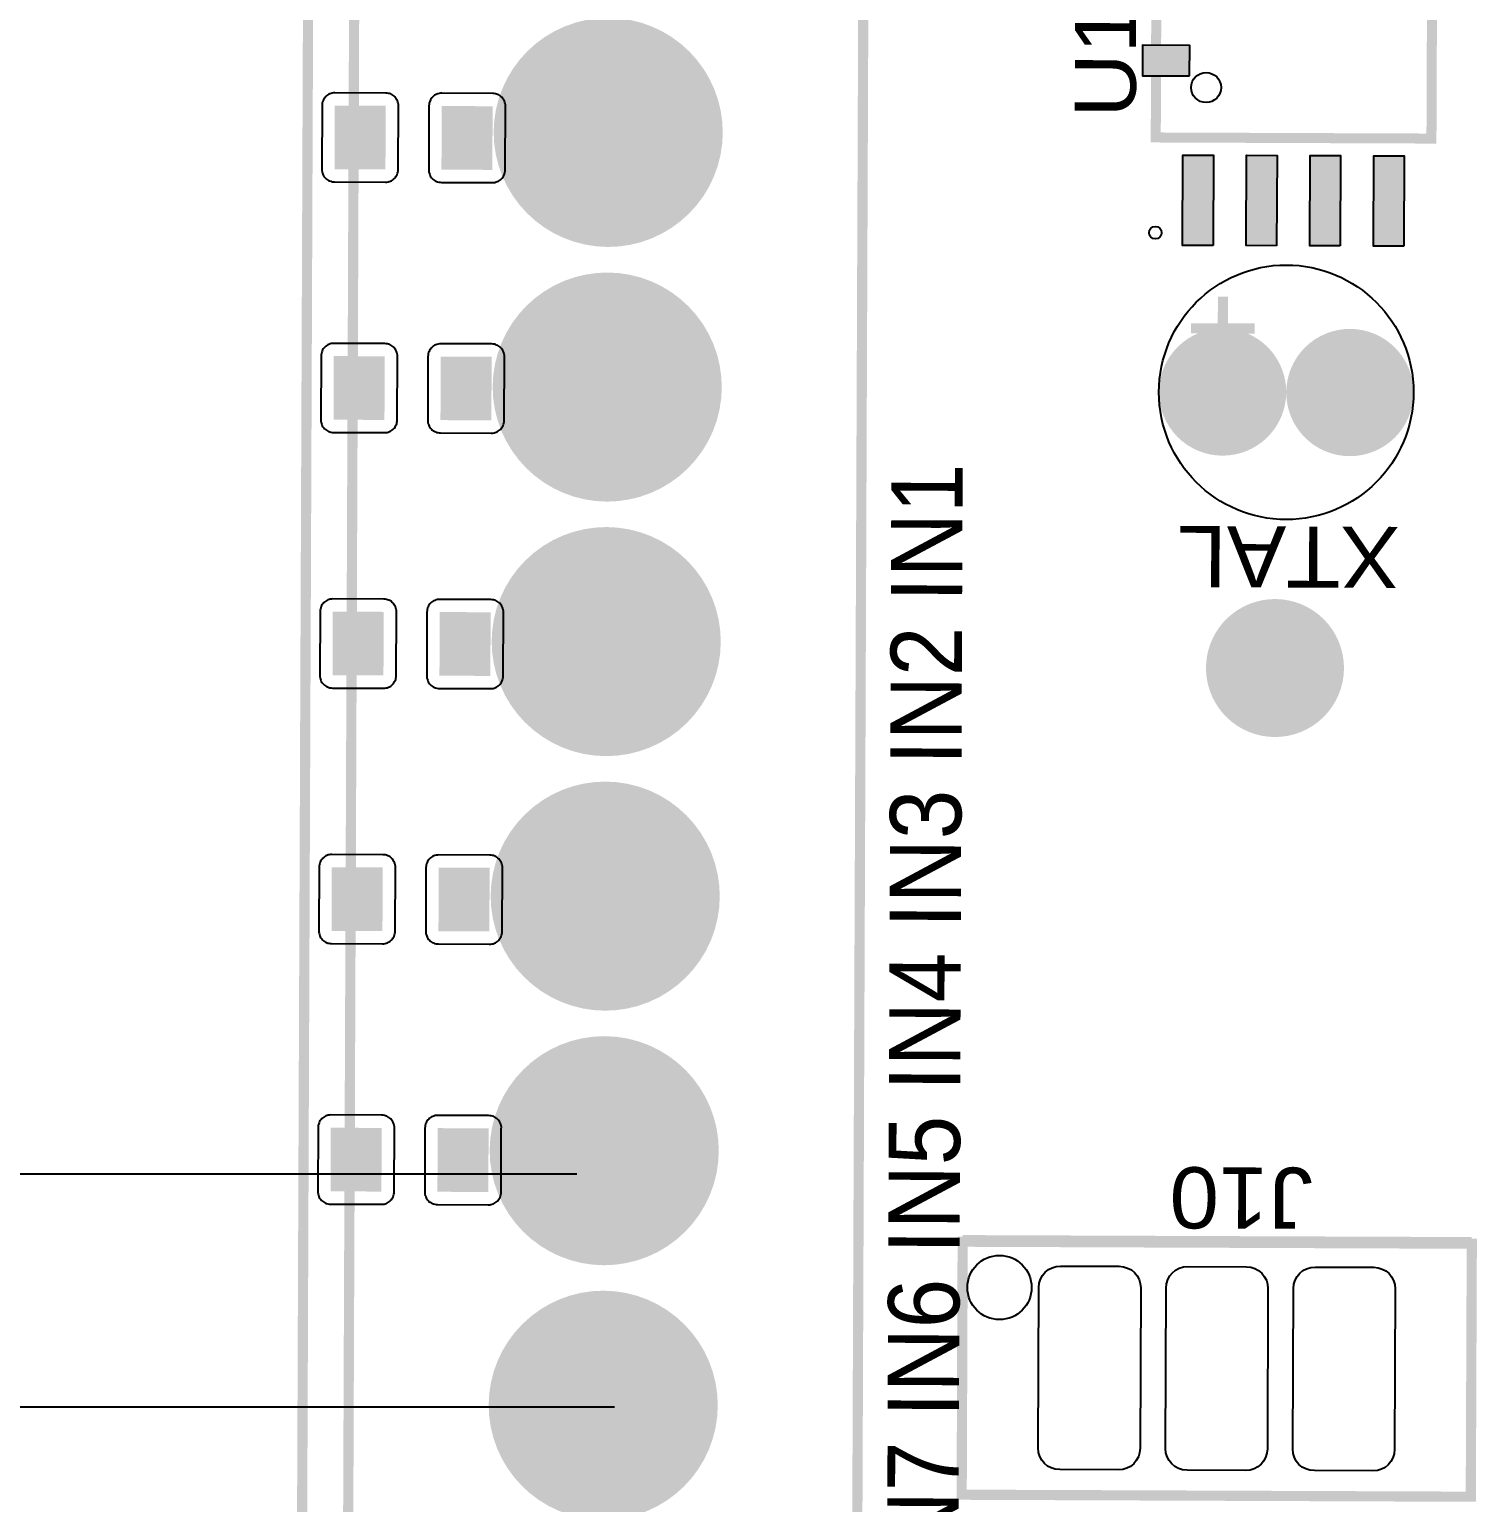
# Model space of a CAD drawing. Header units: millimetres. Extents: x 2766.7 to 2787.4, y 1526.7 to 1542.9.
# Drawn here: x 2770.462 to 2772.002, y 1531.232 to 1532.794 of the extents above; entities that cross this region are included whole.
import ezdxf

# ---------------------------------------------------------------- set-up
doc = ezdxf.new("R2010")
doc.units = ezdxf.units.MM
doc.layers.add('WIRES', color=7, linetype='Continuous')
doc.styles.get("Standard").update_dxf_attribs({"font": 'arial.ttf'})

# ---------------------------------------------------------------- blocks, each defined once
blk = doc.blocks.new('RPAD')
blk.add_trace([(-0.5, -0.5), (-0.5, 0.5), (0.5, -0.5), (0.5, 0.5)])
blk = doc.blocks.new('EPAD')
at = {"const_width": 0.5}
blk.add_lwpolyline([(-0.25, 0, 1), (0.25, 0, 1)], format="xyb", close=True, dxfattribs=at)
blk = doc.blocks.new('to')
for points in [[(1.9835, -0.683), (1.9835, -0.643), (1.9834, -0.642), (1.9833, -0.641), (1.983, -0.64), (1.9827, -0.6391), (1.9823, -0.6382), (1.9818, -0.6374), (1.9812, -0.6366), (1.9806, -0.6359), (1.9799, -0.6353), (1.9791, -0.6347), (1.9783, -0.6342), (1.9774, -0.6338), (1.9765, -0.6335), (1.9755, -0.6332), (1.9745, -0.6331), (1.9735, -0.633), (1.9235, -0.633), (1.9224, -0.6331), (1.9214, -0.6332), (1.9205, -0.6335), (1.9196, -0.6338), (1.9187, -0.6342), (1.9179, -0.6347), (1.9171, -0.6353), (1.9164, -0.6359), (1.9157, -0.6366), (1.9152, -0.6374), (1.9147, -0.6382), (1.9143, -0.6391), (1.9139, -0.64), (1.9137, -0.641), (1.9135, -0.642), (1.9135, -0.643), (1.9135, -0.683), (1.9135, -0.6841), (1.9137, -0.6851), (1.9139, -0.686), (1.9143, -0.6869), (1.9147, -0.6878), (1.9152, -0.6886), (1.9157, -0.6894), (1.9164, -0.6901), (1.9171, -0.6908), (1.9179, -0.6913), (1.9187, -0.6918), (1.9196, -0.6922), (1.9205, -0.6926), (1.9214, -0.6928), (1.9224, -0.693), (1.9235, -0.693), (1.9735, -0.693), (1.9745, -0.693), (1.9755, -0.6928), (1.9765, -0.6926), (1.9774, -0.6922), (1.9783, -0.6918), (1.9791, -0.6913), (1.9799, -0.6908), (1.9806, -0.6901), (1.9812, -0.6894), (1.9818, -0.6886), (1.9823, -0.6878), (1.9827, -0.6869), (1.983, -0.686), (1.9833, -0.6851), (1.9834, -0.6841), (1.9835, -0.683)], [(2.1803, -0.683), (2.1803, -0.643), (2.1803, -0.642), (2.1801, -0.641), (2.1799, -0.64), (2.1796, -0.6391), (2.1792, -0.6382), (2.1787, -0.6374), (2.1781, -0.6366), (2.1774, -0.6359), (2.1767, -0.6353), (2.176, -0.6347), (2.1751, -0.6342), (2.1743, -0.6338), (2.1733, -0.6335), (2.1724, -0.6332), (2.1714, -0.6331), (2.1703, -0.633), (2.1203, -0.633), (2.1193, -0.6331), (2.1183, -0.6332), (2.1173, -0.6335), (2.1164, -0.6338), (2.1155, -0.6342), (2.1147, -0.6347), (2.1139, -0.6353), (2.1132, -0.6359), (2.1126, -0.6366), (2.112, -0.6374), (2.1115, -0.6382), (2.1111, -0.6391), (2.1108, -0.64), (2.1105, -0.641), (2.1104, -0.642), (2.1103, -0.643), (2.1103, -0.683), (2.1104, -0.6841), (2.1105, -0.6851), (2.1108, -0.686), (2.1111, -0.6869), (2.1115, -0.6878), (2.112, -0.6886), (2.1126, -0.6894), (2.1132, -0.6901), (2.1139, -0.6908), (2.1147, -0.6913), (2.1155, -0.6918), (2.1164, -0.6922), (2.1173, -0.6926), (2.1183, -0.6928), (2.1193, -0.693), (2.1203, -0.693), (2.1703, -0.693), (2.1714, -0.693), (2.1724, -0.6928), (2.1733, -0.6926), (2.1743, -0.6922), (2.1751, -0.6918), (2.176, -0.6913), (2.1767, -0.6908), (2.1774, -0.6901), (2.1781, -0.6894), (2.1787, -0.6886), (2.1792, -0.6878), (2.1796, -0.6869), (2.1799, -0.686), (2.1801, -0.6851), (2.1803, -0.6841), (2.1803, -0.683)], [(1.9835, -0.767), (1.9835, -0.727), (1.9834, -0.726), (1.9833, -0.725), (1.983, -0.724), (1.9827, -0.7231), (1.9823, -0.7222), (1.9818, -0.7214), (1.9812, -0.7206), (1.9806, -0.7199), (1.9799, -0.7193), (1.9791, -0.7187), (1.9783, -0.7182), (1.9774, -0.7178), (1.9765, -0.7175), (1.9755, -0.7172), (1.9745, -0.7171), (1.9735, -0.717), (1.9235, -0.717), (1.9224, -0.7171), (1.9214, -0.7172), (1.9205, -0.7175), (1.9196, -0.7178), (1.9187, -0.7182), (1.9179, -0.7187), (1.9171, -0.7193), (1.9164, -0.7199), (1.9157, -0.7206), (1.9152, -0.7214), (1.9147, -0.7222), (1.9143, -0.7231), (1.9139, -0.724), (1.9137, -0.725), (1.9135, -0.726), (1.9135, -0.727), (1.9135, -0.767), (1.9135, -0.7681), (1.9137, -0.7691), (1.9139, -0.77), (1.9143, -0.7709), (1.9147, -0.7718), (1.9152, -0.7726), (1.9157, -0.7734), (1.9164, -0.7741), (1.9171, -0.7748), (1.9179, -0.7753), (1.9187, -0.7758), (1.9196, -0.7762), (1.9205, -0.7766), (1.9214, -0.7768), (1.9224, -0.777), (1.9235, -0.777), (1.9735, -0.777), (1.9745, -0.777), (1.9755, -0.7768), (1.9765, -0.7766), (1.9774, -0.7762), (1.9783, -0.7758), (1.9791, -0.7753), (1.9799, -0.7748), (1.9806, -0.7741), (1.9812, -0.7734), (1.9818, -0.7726), (1.9823, -0.7718), (1.9827, -0.7709), (1.983, -0.77), (1.9833, -0.7691), (1.9834, -0.7681), (1.9835, -0.767)], [(2.1803, -0.767), (2.1803, -0.727), (2.1803, -0.726), (2.1801, -0.725), (2.1799, -0.724), (2.1796, -0.7231), (2.1792, -0.7222), (2.1787, -0.7214), (2.1781, -0.7206), (2.1774, -0.7199), (2.1767, -0.7193), (2.176, -0.7187), (2.1751, -0.7182), (2.1743, -0.7178), (2.1733, -0.7175), (2.1724, -0.7172), (2.1714, -0.7171), (2.1703, -0.717), (2.1203, -0.717), (2.1193, -0.7171), (2.1183, -0.7172), (2.1173, -0.7175), (2.1164, -0.7178), (2.1155, -0.7182), (2.1147, -0.7187), (2.1139, -0.7193), (2.1132, -0.7199), (2.1126, -0.7206), (2.112, -0.7214), (2.1115, -0.7222), (2.1111, -0.7231), (2.1108, -0.724), (2.1105, -0.725), (2.1104, -0.726), (2.1103, -0.727), (2.1103, -0.767), (2.1104, -0.7681), (2.1105, -0.7691), (2.1108, -0.77), (2.1111, -0.7709), (2.1115, -0.7718), (2.112, -0.7726), (2.1126, -0.7734), (2.1132, -0.7741), (2.1139, -0.7748), (2.1147, -0.7753), (2.1155, -0.7758), (2.1164, -0.7762), (2.1173, -0.7766), (2.1183, -0.7768), (2.1193, -0.777), (2.1203, -0.777), (2.1703, -0.777), (2.1714, -0.777), (2.1724, -0.7768), (2.1733, -0.7766), (2.1743, -0.7762), (2.1751, -0.7758), (2.176, -0.7753), (2.1767, -0.7748), (2.1774, -0.7741), (2.1781, -0.7734), (2.1787, -0.7726), (2.1792, -0.7718), (2.1796, -0.7709), (2.1799, -0.77), (2.1801, -0.7691), (2.1803, -0.7681), (2.1803, -0.767)], [(2.1963, -1.3145), (2.2203, -1.3145), (2.2203, -1.2775), (2.1963, -1.2775), (2.1963, -1.3145)], [(2.0631, -1.3334), (2.0631, -1.3094), (2.1341, -1.3094), (2.1341, -1.3334), (2.0631, -1.3334)], [(2.0631, -1.3834), (2.0631, -1.3594), (2.1341, -1.3594), (2.1341, -1.3834), (2.0631, -1.3834)], [(2.0631, -1.4334), (2.0631, -1.4094), (2.1341, -1.4094), (2.1341, -1.4334), (2.0631, -1.4334)]]:
    blk.add_lwpolyline(points, close=True)
at = {"const_width": 0.008}
for points in [[(1.998, -1.3164), (1.998, -1.3664)], [(1.998, -1.3164), (1.998, -1.3664)], [(1.998, -1.3164), (1.998, -1.3664)], [(2.023, -1.3414), (1.973, -1.3414)], [(2.023, -1.3414), (1.973, -1.3414)], [(2.023, -1.3414), (1.973, -1.3414)]]:
    blk.add_lwpolyline(points, dxfattribs=at)
for centre, radius in [((2.073, -1.2881), 0.00492), ((2.073, -1.2881), 0.00492), ((2.073, -1.2881), 0.00492), ((2.1872, -1.3275), 0.0118), ((2.1872, -1.3275), 0.0118), ((2.1872, -1.3275), 0.0118)]:
    blk.add_circle(centre, radius)
for p, xscale, yscale, rotation in [((1.9485, -0.663), 0.04, 0.05, 270), ((2.1453, -0.663), 0.04, 0.05, 270), ((1.9485, -0.747), 0.04, 0.05, 270), ((2.1453, -0.747), 0.04, 0.05, 270), ((2.2083, -1.296), 0.024, 0.037, 180), ((2.0986, -1.3214), 0.024, 0.071, 90), ((2.0986, -1.3714), 0.024, 0.071, 90), ((2.0986, -1.4214), 0.024, 0.071, 90)]:
    blk.add_blockref('RPAD', p, dxfattribs=dict(xscale=xscale, yscale=yscale, rotation=rotation))
for p, xscale, yscale in [((2.1501, -0.8579), 0.18, 0.18), ((1.948, -1.3414), 0.1, 0.1)]:
    blk.add_blockref('EPAD', p, dxfattribs=dict(xscale=xscale, yscale=yscale))
at = {"width": 1.041667}
blk.add_text('U13', height=0.048, dxfattribs=at).set_placement((2.1633, -1.2723))
blk.add_text('U13', height=0.048, dxfattribs=at).set_placement((2.1633, -1.2723))
blk.add_text('U13', height=0.048, dxfattribs=at).set_placement((2.1633, -1.2723))
blk = doc.blocks.new('tarjeta AUT')
for points, const_width in [([(0.4144, -3.6276), (7.0798, -3.6276), (7.0798, -0.4859), (0.4144, -0.4859), (0.4144, -3.6276)], 0.008), ([(0.4144, -3.6276), (7.0798, -3.6276), (7.0798, -0.4859), (0.4144, -0.4859), (0.4144, -3.6276)], 0.008), ([(0.4144, -3.6276), (7.0798, -3.6276), (7.0798, -0.4859), (0.4144, -0.4859), (0.4144, -3.6276)], 0.008), ([(0.7136, -0.9221), (0.7136, -0.5221), (2.3136, -0.5221)], 0.008), ([(0.7136, -0.9221), (0.7136, -0.5221), (2.3136, -0.5221)], 0.008), ([(0.7136, -0.9221), (0.7136, -0.5221), (2.3136, -0.5221)], 0.008), ([(2.3136, -0.9221), (0.7136, -0.9221)], 0.008), ([(2.3136, -0.9221), (0.7136, -0.9221)], 0.008), ([(2.3136, -0.9221), (0.7136, -0.9221)], 0.008), ([(0.9444, -1.404), (1.1432, -1.404), (1.1432, -1.004), (0.9444, -1.004), (0.9444, -1.404)], 0.008), ([(0.9444, -1.404), (1.1432, -1.404), (1.1432, -1.004), (0.9444, -1.004), (0.9444, -1.404)], 0.008), ([(0.9444, -1.404), (1.1432, -1.404), (1.1432, -1.004), (0.9444, -1.004), (0.9444, -1.404)], 0.008), ([(1.1444, -1.004), (1.1444, -1.404)], 0.008), ([(1.1444, -1.004), (1.1444, -1.404)], 0.008), ([(1.1444, -1.004), (1.1444, -1.404)], 0.008), ([(2.0114, -1.3689), (2.1925, -1.3689), (2.1925, -1.1523), (2.0114, -1.1523), (2.0114, -1.3689)], 0.00787), ([(2.0114, -1.3689), (2.1925, -1.3689), (2.1925, -1.1523), (2.0114, -1.1523), (2.0114, -1.3689)], 0.00787), ([(2.0114, -1.3689), (2.1925, -1.3689), (2.1925, -1.1523), (2.0114, -1.1523), (2.0114, -1.3689)], 0.00787)]:
    blk.add_lwpolyline(points, dxfattribs=dict(const_width=const_width))
for points in [[(1.2408, -0.5472), (1.2408, -0.5072), (1.2407, -0.5062), (1.2406, -0.5052), (1.2403, -0.5042), (1.24, -0.5033), (1.2396, -0.5024), (1.2391, -0.5016), (1.2385, -0.5008), (1.2379, -0.5001), (1.2372, -0.4995), (1.2364, -0.4989), (1.2356, -0.4984), (1.2347, -0.498), (1.2338, -0.4977), (1.2328, -0.4974), (1.2318, -0.4973), (1.2308, -0.4972), (1.1808, -0.4972), (1.1797, -0.4973), (1.1787, -0.4974), (1.1778, -0.4977), (1.1768, -0.498), (1.176, -0.4984), (1.1751, -0.4989), (1.1744, -0.4995), (1.1737, -0.5001), (1.173, -0.5008), (1.1725, -0.5016), (1.172, -0.5024), (1.1715, -0.5033), (1.1712, -0.5042), (1.171, -0.5052), (1.1708, -0.5062), (1.1708, -0.5072), (1.1708, -0.5472), (1.1708, -0.5483), (1.171, -0.5493), (1.1712, -0.5502), (1.1715, -0.5512), (1.172, -0.552), (1.1725, -0.5529), (1.173, -0.5536), (1.1737, -0.5543), (1.1744, -0.555), (1.1751, -0.5555), (1.176, -0.556), (1.1768, -0.5564), (1.1778, -0.5568), (1.1787, -0.557), (1.1797, -0.5572), (1.1808, -0.5572), (1.2308, -0.5572), (1.2318, -0.5572), (1.2328, -0.557), (1.2338, -0.5568), (1.2347, -0.5564), (1.2356, -0.556), (1.2364, -0.5555), (1.2372, -0.555), (1.2379, -0.5543), (1.2385, -0.5536), (1.2391, -0.5529), (1.2396, -0.552), (1.24, -0.5512), (1.2403, -0.5502), (1.2406, -0.5493), (1.2407, -0.5483), (1.2408, -0.5472)], [(1.4455, -0.5472), (1.4455, -0.5072), (1.4454, -0.5062), (1.4453, -0.5052), (1.4451, -0.5042), (1.4447, -0.5033), (1.4443, -0.5024), (1.4438, -0.5016), (1.4432, -0.5008), (1.4426, -0.5001), (1.4419, -0.4995), (1.4411, -0.4989), (1.4403, -0.4984), (1.4394, -0.498), (1.4385, -0.4977), (1.4375, -0.4974), (1.4365, -0.4973), (1.4355, -0.4972), (1.3855, -0.4972), (1.3845, -0.4973), (1.3835, -0.4974), (1.3825, -0.4977), (1.3816, -0.498), (1.3807, -0.4984), (1.3799, -0.4989), (1.3791, -0.4995), (1.3784, -0.5001), (1.3777, -0.5008), (1.3772, -0.5016), (1.3767, -0.5024), (1.3763, -0.5033), (1.3759, -0.5042), (1.3757, -0.5052), (1.3755, -0.5062), (1.3755, -0.5072), (1.3755, -0.5472), (1.3755, -0.5483), (1.3757, -0.5493), (1.3759, -0.5502), (1.3763, -0.5512), (1.3767, -0.552), (1.3772, -0.5529), (1.3777, -0.5536), (1.3784, -0.5543), (1.3791, -0.555), (1.3799, -0.5555), (1.3807, -0.556), (1.3816, -0.5564), (1.3825, -0.5568), (1.3835, -0.557), (1.3845, -0.5572), (1.3855, -0.5572), (1.4355, -0.5572), (1.4365, -0.5572), (1.4375, -0.557), (1.4385, -0.5568), (1.4394, -0.5564), (1.4403, -0.556), (1.4411, -0.5555), (1.4419, -0.555), (1.4426, -0.5543), (1.4432, -0.5536), (1.4438, -0.5529), (1.4443, -0.552), (1.4447, -0.5512), (1.4451, -0.5502), (1.4453, -0.5493), (1.4454, -0.5483), (1.4455, -0.5472)], [(1.6463, -0.5472), (1.6463, -0.5072), (1.6462, -0.5062), (1.6461, -0.5052), (1.6458, -0.5042), (1.6455, -0.5033), (1.6451, -0.5024), (1.6446, -0.5016), (1.644, -0.5008), (1.6434, -0.5001), (1.6427, -0.4995), (1.6419, -0.4989), (1.6411, -0.4984), (1.6402, -0.498), (1.6393, -0.4977), (1.6383, -0.4974), (1.6373, -0.4973), (1.6363, -0.4972), (1.5863, -0.4972), (1.5852, -0.4973), (1.5842, -0.4974), (1.5833, -0.4977), (1.5824, -0.498), (1.5815, -0.4984), (1.5806, -0.4989), (1.5799, -0.4995), (1.5792, -0.5001), (1.5785, -0.5008), (1.578, -0.5016), (1.5775, -0.5024), (1.5771, -0.5033), (1.5767, -0.5042), (1.5765, -0.5052), (1.5763, -0.5062), (1.5763, -0.5072), (1.5763, -0.5472), (1.5763, -0.5483), (1.5765, -0.5493), (1.5767, -0.5502), (1.5771, -0.5512), (1.5775, -0.552), (1.578, -0.5529), (1.5785, -0.5536), (1.5792, -0.5543), (1.5799, -0.555), (1.5806, -0.5555), (1.5815, -0.556), (1.5824, -0.5564), (1.5833, -0.5568), (1.5842, -0.557), (1.5852, -0.5572), (1.5863, -0.5572), (1.6363, -0.5572), (1.6373, -0.5572), (1.6383, -0.557), (1.6393, -0.5568), (1.6402, -0.5564), (1.6411, -0.556), (1.6419, -0.5555), (1.6427, -0.555), (1.6434, -0.5543), (1.644, -0.5536), (1.6446, -0.5529), (1.6451, -0.552), (1.6455, -0.5512), (1.6458, -0.5502), (1.6461, -0.5493), (1.6462, -0.5483), (1.6463, -0.5472)], [(1.2408, -0.6312), (1.2408, -0.5912), (1.2407, -0.5902), (1.2406, -0.5892), (1.2403, -0.5882), (1.24, -0.5873), (1.2396, -0.5864), (1.2391, -0.5856), (1.2385, -0.5848), (1.2379, -0.5841), (1.2372, -0.5835), (1.2364, -0.5829), (1.2356, -0.5824), (1.2347, -0.582), (1.2338, -0.5817), (1.2328, -0.5814), (1.2318, -0.5813), (1.2308, -0.5812), (1.1808, -0.5812), (1.1797, -0.5813), (1.1787, -0.5814), (1.1778, -0.5817), (1.1768, -0.582), (1.176, -0.5824), (1.1751, -0.5829), (1.1744, -0.5835), (1.1737, -0.5841), (1.173, -0.5848), (1.1725, -0.5856), (1.172, -0.5864), (1.1715, -0.5873), (1.1712, -0.5882), (1.171, -0.5892), (1.1708, -0.5902), (1.1708, -0.5912), (1.1708, -0.6312), (1.1708, -0.6323), (1.171, -0.6333), (1.1712, -0.6342), (1.1715, -0.6352), (1.172, -0.636), (1.1725, -0.6369), (1.173, -0.6376), (1.1737, -0.6383), (1.1744, -0.639), (1.1751, -0.6395), (1.176, -0.64), (1.1768, -0.6404), (1.1778, -0.6408), (1.1787, -0.641), (1.1797, -0.6412), (1.1808, -0.6412), (1.2308, -0.6412), (1.2318, -0.6412), (1.2328, -0.641), (1.2338, -0.6408), (1.2347, -0.6404), (1.2356, -0.64), (1.2364, -0.6395), (1.2372, -0.639), (1.2379, -0.6383), (1.2385, -0.6376), (1.2391, -0.6369), (1.2396, -0.636), (1.24, -0.6352), (1.2403, -0.6342), (1.2406, -0.6333), (1.2407, -0.6323), (1.2408, -0.6312)], [(1.4455, -0.6312), (1.4455, -0.5912), (1.4454, -0.5902), (1.4453, -0.5892), (1.4451, -0.5882), (1.4447, -0.5873), (1.4443, -0.5864), (1.4438, -0.5856), (1.4432, -0.5848), (1.4426, -0.5841), (1.4419, -0.5835), (1.4411, -0.5829), (1.4403, -0.5824), (1.4394, -0.582), (1.4385, -0.5817), (1.4375, -0.5814), (1.4365, -0.5813), (1.4355, -0.5812), (1.3855, -0.5812), (1.3845, -0.5813), (1.3835, -0.5814), (1.3825, -0.5817), (1.3816, -0.582), (1.3807, -0.5824), (1.3799, -0.5829), (1.3791, -0.5835), (1.3784, -0.5841), (1.3777, -0.5848), (1.3772, -0.5856), (1.3767, -0.5864), (1.3763, -0.5873), (1.3759, -0.5882), (1.3757, -0.5892), (1.3755, -0.5902), (1.3755, -0.5912), (1.3755, -0.6312), (1.3755, -0.6323), (1.3757, -0.6333), (1.3759, -0.6342), (1.3763, -0.6352), (1.3767, -0.636), (1.3772, -0.6369), (1.3777, -0.6376), (1.3784, -0.6383), (1.3791, -0.639), (1.3799, -0.6395), (1.3807, -0.64), (1.3816, -0.6404), (1.3825, -0.6408), (1.3835, -0.641), (1.3845, -0.6412), (1.3855, -0.6412), (1.4355, -0.6412), (1.4365, -0.6412), (1.4375, -0.641), (1.4385, -0.6408), (1.4394, -0.6404), (1.4403, -0.64), (1.4411, -0.6395), (1.4419, -0.639), (1.4426, -0.6383), (1.4432, -0.6376), (1.4438, -0.6369), (1.4443, -0.636), (1.4447, -0.6352), (1.4451, -0.6342), (1.4453, -0.6333), (1.4454, -0.6323), (1.4455, -0.6312)], [(1.6463, -0.6312), (1.6463, -0.5912), (1.6462, -0.5902), (1.6461, -0.5892), (1.6458, -0.5882), (1.6455, -0.5873), (1.6451, -0.5864), (1.6446, -0.5856), (1.644, -0.5848), (1.6434, -0.5841), (1.6427, -0.5835), (1.6419, -0.5829), (1.6411, -0.5824), (1.6402, -0.582), (1.6393, -0.5817), (1.6383, -0.5814), (1.6373, -0.5813), (1.6363, -0.5812), (1.5863, -0.5812), (1.5852, -0.5813), (1.5842, -0.5814), (1.5833, -0.5817), (1.5824, -0.582), (1.5815, -0.5824), (1.5806, -0.5829), (1.5799, -0.5835), (1.5792, -0.5841), (1.5785, -0.5848), (1.578, -0.5856), (1.5775, -0.5864), (1.5771, -0.5873), (1.5767, -0.5882), (1.5765, -0.5892), (1.5763, -0.5902), (1.5763, -0.5912), (1.5763, -0.6312), (1.5763, -0.6323), (1.5765, -0.6333), (1.5767, -0.6342), (1.5771, -0.6352), (1.5775, -0.636), (1.578, -0.6369), (1.5785, -0.6376), (1.5792, -0.6383), (1.5799, -0.639), (1.5806, -0.6395), (1.5815, -0.64), (1.5824, -0.6404), (1.5833, -0.6408), (1.5842, -0.641), (1.5852, -0.6412), (1.5863, -0.6412), (1.6363, -0.6412), (1.6373, -0.6412), (1.6383, -0.641), (1.6393, -0.6408), (1.6402, -0.6404), (1.6411, -0.64), (1.6419, -0.6395), (1.6427, -0.639), (1.6434, -0.6383), (1.644, -0.6376), (1.6446, -0.6369), (1.6451, -0.636), (1.6455, -0.6352), (1.6458, -0.6342), (1.6461, -0.6333), (1.6462, -0.6323), (1.6463, -0.6312)], [(1.1244, -1.081), (1.1244, -1.127), (1.124, -1.1305), (1.123, -1.1337), (1.1215, -1.1366), (1.1194, -1.1391), (1.1169, -1.1411), (1.114, -1.1427), (1.1108, -1.1437), (1.1074, -1.144), (0.9814, -1.144), (0.9779, -1.1437), (0.9747, -1.1427), (0.9718, -1.1411), (0.9693, -1.1391), (0.9672, -1.1366), (0.9657, -1.1337), (0.9647, -1.1305), (0.9644, -1.127), (0.9644, -1.081), (0.9647, -1.0775), (0.9657, -1.0743), (0.9672, -1.0714), (0.9693, -1.0689), (0.9718, -1.0668), (0.9747, -1.0653), (0.9779, -1.0643), (0.9814, -1.064), (1.1074, -1.064), (1.1108, -1.0643), (1.114, -1.0653), (1.1169, -1.0668), (1.1194, -1.0689), (1.1215, -1.0714), (1.123, -1.0743), (1.124, -1.0775), (1.1244, -1.081)], [(1.1244, -1.181), (1.1244, -1.227), (1.124, -1.2305), (1.123, -1.2337), (1.1215, -1.2366), (1.1194, -1.2391), (1.1169, -1.2411), (1.114, -1.2427), (1.1108, -1.2437), (1.1074, -1.244), (0.9814, -1.244), (0.9779, -1.2437), (0.9747, -1.2427), (0.9718, -1.2411), (0.9693, -1.2391), (0.9672, -1.2366), (0.9657, -1.2337), (0.9647, -1.2305), (0.9644, -1.227), (0.9644, -1.181), (0.9647, -1.1775), (0.9657, -1.1743), (0.9672, -1.1714), (0.9693, -1.1689), (0.9718, -1.1668), (0.9747, -1.1653), (0.9779, -1.1643), (0.9814, -1.164), (1.1074, -1.164), (1.1108, -1.1643), (1.114, -1.1653), (1.1169, -1.1668), (1.1194, -1.1689), (1.1215, -1.1714), (1.123, -1.1743), (1.124, -1.1775), (1.1244, -1.181)], [(1.1244, -1.281), (1.1244, -1.327), (1.124, -1.3305), (1.123, -1.3337), (1.1215, -1.3366), (1.1194, -1.3391), (1.1169, -1.3411), (1.114, -1.3427), (1.1108, -1.3437), (1.1074, -1.344), (0.9814, -1.344), (0.9779, -1.3437), (0.9747, -1.3427), (0.9718, -1.3411), (0.9693, -1.3391), (0.9672, -1.3366), (0.9657, -1.3337), (0.9647, -1.3305), (0.9644, -1.327), (0.9644, -1.281), (0.9647, -1.2775), (0.9657, -1.2743), (0.9672, -1.2714), (0.9693, -1.2689), (0.9718, -1.2668), (0.9747, -1.2653), (0.9779, -1.2643), (0.9814, -1.264), (1.1074, -1.264), (1.1108, -1.2643), (1.114, -1.2653), (1.1169, -1.2668), (1.1194, -1.2689), (1.1215, -1.2714), (1.123, -1.2743), (1.124, -1.2775), (1.1244, -1.281)], [(1.9267, -1.3476), (1.9267, -1.3236), (1.9977, -1.3236), (1.9977, -1.3476), (1.9267, -1.3476)]]:
    blk.add_lwpolyline(points, close=True)
for centre, radius in [((1.1073, -1.0331), 0.0252), ((1.1073, -1.0331), 0.0252), ((1.1073, -1.0331), 0.0252), ((1.8116, -1.2556), 0.1), ((1.8116, -1.2556), 0.1), ((1.8116, -1.2556), 0.1)]:
    blk.add_circle(centre, radius)
blk.add_blockref('to', (-0.1364, 0.1358))
for p, xscale, yscale, rotation in [((1.2058, -0.5272), 0.04, 0.05, 270), ((1.4105, -0.5272), 0.04, 0.05, 270), ((1.6113, -0.5272), 0.04, 0.05, 270), ((1.2058, -0.6112), 0.04, 0.05, 270), ((1.4105, -0.6112), 0.04, 0.05, 270), ((1.6113, -0.6112), 0.04, 0.05, 270), ((1.9622, -1.3356), 0.024, 0.071, 90)]:
    blk.add_blockref('RPAD', p, dxfattribs=dict(xscale=xscale, yscale=yscale, rotation=rotation))
for p, xscale, yscale in [((1.0136, -0.7221), 0.18, 0.18), ((1.2136, -0.7221), 0.18, 0.18), ((1.4136, -0.7221), 0.18, 0.18), ((1.6136, -0.7221), 0.18, 0.18), ((1.8136, -0.7221), 0.18, 0.18), ((1.5949, -1.2476), 0.108425, 0.108425), ((1.8116, -1.3056), 0.1, 0.1)]:
    blk.add_blockref('EPAD', p, dxfattribs=dict(xscale=xscale, yscale=yscale))
at = {"width": 0.892857}
blk.add_text('IN8 IN7 IN6 IN5 IN4 IN3 IN2 IN1', height=0.056, dxfattribs=at).set_placement((0.7491, -1.0016))
blk.add_text('IN8 IN7 IN6 IN5 IN4 IN3 IN2 IN1', height=0.056, dxfattribs=at).set_placement((0.7491, -1.0016))
blk.add_text('IN8 IN7 IN6 IN5 IN4 IN3 IN2 IN1', height=0.056, dxfattribs=at).set_placement((0.7491, -1.0016))
at = {"width": 1.041667}
for s, p in [('J10', (1.2024, -1.279)), ('J10', (1.2024, -1.279)), ('J10', (1.2024, -1.279)), ('XTAL', (1.7062, -1.3452)), ('XTAL', (1.7062, -1.3452)), ('XTAL', (1.7062, -1.3452))]:
    blk.add_text(s, height=0.048, rotation=90, dxfattribs=at).set_placement(p)

msp = doc.modelspace()

# ---------------------------------------------------------------- linework, layer by layer
at = {"layer": 'WIRES'}
for p, q in [((2771.0423, 1531.5798), (2768.0472, 1531.5798)), ((2771.082, 1531.3328), (2768.6882, 1531.3328))]:
    msp.add_line(p, q, dxfattribs=at)

# ---------------------------------------------------------------- block references
at = {"xscale": 1.350124867074582, "yscale": 1.350124867074582, "zscale": 1.350124867074582, "rotation": 89.77504890590232}
msp.add_blockref('tarjeta AUT', (2770.0899, 1529.9702), dxfattribs=at)

doc.saveas('drawing.dxf')
